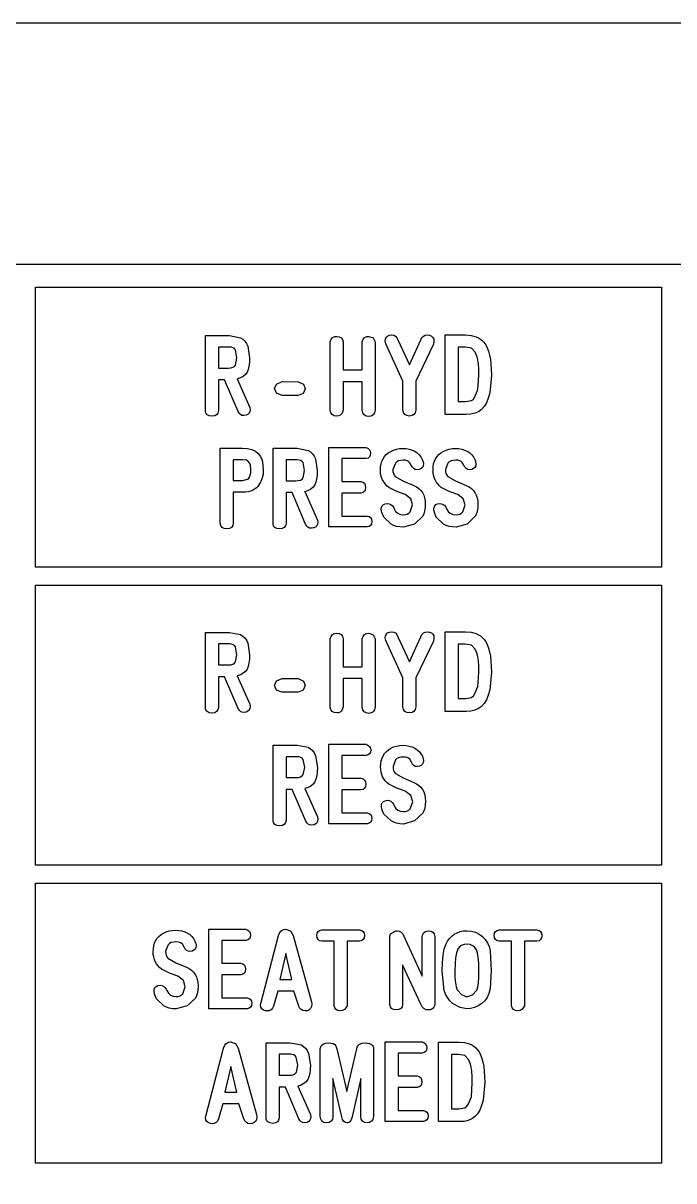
# Model space of a CAD drawing. Extents: x 80 to 225, y -79 to 78.
# Drawn here: x 152.49 to 177.49, y 33.92 to 78.38 of the extents above; entities that cross this region are included whole.
import ezdxf

# ---------------------------------------------------------------- set-up
doc = ezdxf.new("R2010")
doc.units = 0
doc.layers.add('LAYER_1', color=7, linetype='CONTINUOUS')

msp = doc.modelspace()

# ---------------------------------------------------------------- linework, layer by layer
at = {"layer": 'LAYER_1', "color": 250}
msp.add_lwpolyline([(223.9759, 78.3773), (80.9759, 78.3773)], dxfattribs=at)
for points in [[(101.9357, 69.1187), (203.0161, 69.1187), (203.0161, -69.3472), (101.9357, -69.3472), (101.9357, 69.1187)], [(152.9571, 68.2396), (177.016, 68.2396), (177.016, 57.4852), (152.9571, 57.4852), (152.9571, 68.2396)], [(152.9571, 56.7942), (177.016, 56.7942), (177.016, 46.04), (152.9571, 46.04), (152.9571, 56.7942)], [(152.9571, 45.3488), (177.016, 45.3488), (177.016, 34.5946), (152.9571, 34.5946), (152.9571, 45.3488)]]:
    msp.add_lwpolyline(points, close=True, dxfattribs=at)
at = {"layer": 'LAYER_1', "color": 7}
for points in [[(160.743, 63.4635), (160.2266, 64.6776), (159.9882, 64.6794), (159.9883, 63.501), (159.9658, 63.4062), (159.9182, 63.3386), (159.8456, 63.2981), (159.7479, 63.2846), (159.6343, 63.2982), (159.5536, 63.3387), (159.5256, 63.3691), (159.5058, 63.4062), (159.4943, 63.4502), (159.4911, 63.5009), (159.4912, 66.38), (160.4128, 66.38), (160.8413, 66.2979), (160.9278, 66.2419), (161.0033, 66.1689), (161.0677, 66.079), (161.121, 65.9718), (161.1877, 65.523), (161.1817, 65.3493), (161.1636, 65.1998), (161.1333, 65.0746), (161.0911, 64.9736), (161.0273, 64.8841), (160.9423, 64.8108), (160.8363, 64.7537), (160.7091, 64.713), (160.7073, 64.7189), (161.1954, 63.6236), (161.2062, 63.5396), (161.1972, 63.4625), (161.17, 63.4008), (161.1247, 63.3545), (161.0612, 63.3235), (160.9627, 63.3069), (160.8918, 63.3168), (160.8316, 63.3461), (160.782, 63.395), (160.743, 63.4635)], [(165.5118, 63.5174), (165.5118, 64.6052), (164.7814, 64.6052), (164.7814, 63.5174), (164.7457, 63.4054), (164.7095, 63.3557), (164.6633, 63.3197), (164.6071, 63.2978), (164.541, 63.2898), (164.4383, 63.3026), (164.3609, 63.3447), (164.3089, 63.416), (164.2823, 63.5167), (164.2823, 66.1358), (164.3179, 66.2418), (164.3558, 66.2876), (164.4043, 66.321), (164.4635, 66.3418), (164.5334, 66.3499), (164.628, 66.338), (164.7008, 66.2984), (164.7519, 66.231), (164.7813, 66.1358), (164.7814, 65.0595), (165.5118, 65.0595), (165.5118, 66.1358), (165.5511, 66.2418), (165.5901, 66.2876), (165.6384, 66.321), (165.696, 66.3418), (165.7628, 66.3499), (165.9281, 66.2914), (166.0088, 66.1358), (166.0089, 63.5174), (165.9848, 63.4097), (165.9364, 63.3328), (165.8636, 63.2867), (165.7666, 63.2713), (165.6607, 63.2868), (165.583, 63.3329), (165.5334, 63.4097), (165.5118, 63.5174)], [(167.5726, 64.6348), (167.5726, 63.5186), (167.5502, 63.4193), (167.5018, 63.3484), (167.4274, 63.3058), (167.3266, 63.2916), (167.2224, 63.3066), (167.1459, 63.3493), (167.0969, 63.42), (167.0755, 63.5186), (167.0755, 64.6348), (166.4177, 66.0652), (166.4011, 66.1714), (166.411, 66.2496), (166.4407, 66.3126), (166.4901, 66.3604), (166.5594, 66.3931), (166.6503, 66.4079), (166.7273, 66.3959), (166.7924, 66.3598), (166.8455, 66.2997), (166.8867, 66.2158), (167.333, 65.2547), (167.7646, 66.2158), (167.8086, 66.2998), (167.8639, 66.3598), (167.9305, 66.3959), (168.0087, 66.4079), (168.0996, 66.3931), (168.174, 66.3593), (168.227, 66.3098), (168.2587, 66.2446), (168.2693, 66.1637), (168.2484, 66.0441), (167.5726, 64.6348)], [(170.418, 64.1768), (170.3569, 63.9715), (170.2831, 63.7973), (170.1966, 63.6541), (170.0975, 63.5421), (169.9821, 63.4579), (169.8455, 63.3978), (169.688, 63.3617), (169.5095, 63.3496), (168.7049, 63.3497), (168.7049, 66.4039), (169.4798, 66.4039), (169.7043, 66.3864), (169.8973, 66.3338), (169.9821, 66.2943), (170.0589, 66.2461), (170.1279, 66.189), (170.1891, 66.1231), (170.2564, 66.0262), (170.3146, 65.9118), (170.3639, 65.7799), (170.4042, 65.6305), (170.4356, 65.4637), (170.4579, 65.2793), (170.4713, 65.0774), (170.4758, 64.858), (170.418, 64.1768)], [(160.6475, 65.8306), (160.6027, 65.877), (160.5502, 65.9102), (160.4901, 65.9301), (160.4224, 65.9368), (159.9883, 65.9369), (159.9883, 65.1319), (160.3608, 65.1319), (160.4604, 65.1392), (160.5418, 65.1609), (160.6048, 65.1971), (160.6493, 65.2476), (160.7014, 65.523), (160.6475, 65.8306)], [(169.9304, 65.5607), (169.8503, 65.7391), (169.7123, 65.8916), (169.4739, 65.931), (169.202, 65.931), (169.202, 63.845), (169.481, 63.845), (169.7085, 63.8829), (169.7829, 63.9394), (169.8464, 64.0309), (169.9615, 64.3069), (169.9971, 64.8357), (169.993, 65.0856), (169.9805, 65.2897), (169.9596, 65.4481), (169.9304, 65.5607)], [(162.4414, 64.0839), (162.2233, 64.1677), (162.147, 64.3482), (162.2195, 64.5199), (162.4413, 64.6126), (163.0504, 64.6071), (163.2531, 64.5153), (163.3186, 64.3405), (163.2499, 64.1619), (163.0503, 64.0838), (162.4414, 64.0839)], [(161.5468, 60.6475), (161.4976, 60.5815), (161.44, 60.5244), (161.3741, 60.476), (161.3, 60.4365), (161.2176, 60.4058), (161.127, 60.3839), (161.0282, 60.3708), (160.9212, 60.3664), (160.5596, 60.3665), (160.5596, 59.172), (160.5403, 59.0807), (160.4919, 59.0155), (160.4146, 58.9764), (160.3084, 58.9634), (160.2044, 58.9764), (160.1287, 59.0155), (160.0813, 59.0806), (160.0623, 59.1719), (160.0623, 62.0517), (160.8989, 62.0517), (161.0984, 62.0393), (161.2684, 62.002), (161.4089, 61.9399), (161.52, 61.8531), (161.6043, 61.7384), (161.6645, 61.5923), (161.7006, 61.4149), (161.7126, 61.206), (161.7023, 61.0588), (161.6712, 60.9167), (161.6193, 60.7796), (161.5468, 60.6475)], [(163.3407, 59.1352), (162.8246, 60.3493), (162.586, 60.3511), (162.5861, 59.1727), (162.5636, 59.0779), (162.516, 59.0103), (162.4434, 58.9698), (162.3457, 58.9563), (162.2321, 58.9699), (162.1513, 59.0104), (162.1233, 59.0408), (162.1036, 59.0779), (162.0921, 59.1219), (162.0889, 59.1726), (162.089, 62.0517), (163.0107, 62.0517), (163.4391, 61.9696), (163.5257, 61.9135), (163.6012, 61.8406), (163.6655, 61.7506), (163.7188, 61.6435), (163.7855, 61.1947), (163.7795, 61.021), (163.7613, 60.8715), (163.7311, 60.7463), (163.6889, 60.6453), (163.625, 60.5558), (163.5401, 60.4825), (163.4341, 60.4254), (163.3069, 60.3847), (163.305, 60.3906), (163.7932, 59.2953), (163.804, 59.2113), (163.795, 59.1342), (163.7678, 59.0725), (163.7225, 59.0262), (163.659, 58.9952), (163.5605, 58.9786), (163.4897, 58.9885), (163.4294, 59.0178), (163.3798, 59.0667), (163.3407, 59.1352)], [(164.2325, 59.0309), (164.2325, 62.0833), (165.6591, 62.0833), (165.7365, 62.0448), (165.7916, 61.9958), (165.8246, 61.9366), (165.8356, 61.8672), (165.8247, 61.7827), (165.7916, 61.719), (165.7364, 61.6764), (165.6589, 61.6548), (164.7296, 61.655), (164.7296, 60.7796), (165.4618, 60.7796), (165.5408, 60.7552), (165.5972, 60.708), (165.6311, 60.6379), (165.6424, 60.5449), (165.6311, 60.4598), (165.5972, 60.3959), (165.5407, 60.3534), (165.4618, 60.3326), (164.7296, 60.3327), (164.7296, 59.4478), (165.7015, 59.4478), (165.7791, 59.4285), (165.8345, 59.3877), (165.8677, 59.3252), (165.8788, 59.2411), (165.8678, 59.1562), (165.8346, 59.0928), (165.7793, 59.051), (165.7021, 59.0307), (164.2325, 59.0309)], [(167.8367, 59.4403), (167.5202, 59.1407), (167.1012, 59.0232), (166.9595, 59.0306), (166.8324, 59.0526), (166.7201, 59.0894), (166.6226, 59.1407), (166.3391, 59.4032), (166.2666, 59.5915), (166.2462, 59.7103), (166.2553, 59.7828), (166.2825, 59.8418), (166.3278, 59.8872), (166.3912, 59.9189), (166.4789, 59.934), (166.5464, 59.9249), (166.6077, 59.8973), (166.6627, 59.8512), (166.7116, 59.7865), (166.7357, 59.7236), (166.7982, 59.6249), (166.8796, 59.5544), (166.9798, 59.5121), (167.0987, 59.498), (167.1757, 59.5049), (167.2446, 59.5256), (167.3051, 59.56), (167.3574, 59.608), (167.449, 59.8763), (167.3784, 60.1147), (167.1623, 60.2787), (166.8381, 60.3955), (166.5329, 60.552), (166.4583, 60.6154), (166.3936, 60.6844), (166.3389, 60.7591), (166.2941, 60.8394), (166.2593, 60.9253), (166.2344, 61.0169), (166.2195, 61.114), (166.2145, 61.2168), (166.2207, 61.3382), (166.2392, 61.4505), (166.27, 61.5537), (166.3132, 61.6479), (166.3687, 61.733), (166.4365, 61.8091), (166.5167, 61.8761), (166.6092, 61.934), (166.7155, 61.9828), (166.8291, 62.0178), (166.95, 62.0388), (167.0784, 62.0458), (167.2019, 62.0389), (167.3188, 62.0182), (167.4291, 61.9838), (167.5329, 61.9358), (167.6234, 61.8761), (167.7015, 61.8043), (167.7669, 61.7206), (167.8196, 61.6249), (167.8439, 61.5693), (167.8456, 61.5614), (167.8424, 61.5691), (167.8513, 61.5429), (167.8647, 61.4533), (167.8548, 61.379), (167.8251, 61.3187), (167.7756, 61.2726), (167.7064, 61.241), (167.6244, 61.2264), (167.5538, 61.2372), (167.4926, 61.2693), (167.4408, 61.3228), (167.3987, 61.3975), (167.3358, 61.5112), (167.2942, 61.548), (167.2388, 61.5742), (167.1695, 61.59), (167.086, 61.5952), (166.9912, 61.5883), (166.9096, 61.5677), (166.8411, 61.5332), (166.7859, 61.4852), (166.6931, 61.2341), (166.6952, 61.1545), (166.7108, 61.0835), (166.74, 61.0211), (166.7828, 60.9676), (167.0784, 60.798), (167.4942, 60.6233), (167.5981, 60.5712), (167.6882, 60.5084), (167.7643, 60.4348), (167.8266, 60.3505), (167.875, 60.2555), (167.9096, 60.1498), (167.9303, 60.0333), (167.9372, 59.9062), (167.9309, 59.7615), (167.912, 59.6357), (167.8806, 59.5287), (167.8367, 59.4403)], [(169.8556, 59.4403), (169.5391, 59.1407), (169.1201, 59.0232), (168.9784, 59.0306), (168.8513, 59.0526), (168.739, 59.0894), (168.6415, 59.1407), (168.358, 59.4032), (168.2855, 59.5915), (168.2651, 59.7103), (168.2742, 59.7828), (168.3014, 59.8418), (168.3467, 59.8872), (168.4101, 59.9189), (168.4978, 59.934), (168.5653, 59.9249), (168.6266, 59.8973), (168.6816, 59.8512), (168.7305, 59.7865), (168.7546, 59.7236), (168.8171, 59.6249), (168.8985, 59.5544), (168.9987, 59.5121), (169.1176, 59.498), (169.1946, 59.5049), (169.2635, 59.5256), (169.324, 59.56), (169.3763, 59.608), (169.4679, 59.8763), (169.3973, 60.1147), (169.1812, 60.2787), (168.857, 60.3955), (168.5518, 60.552), (168.4772, 60.6154), (168.4125, 60.6844), (168.3578, 60.7591), (168.313, 60.8394), (168.2782, 60.9253), (168.2533, 61.0169), (168.2384, 61.114), (168.2334, 61.2168), (168.2396, 61.3382), (168.2581, 61.4505), (168.2889, 61.5537), (168.3321, 61.6479), (168.3876, 61.733), (168.4554, 61.8091), (168.5356, 61.8761), (168.6281, 61.934), (168.7343, 61.9828), (168.8479, 62.0178), (168.9689, 62.0388), (169.0973, 62.0458), (169.2208, 62.0389), (169.3377, 62.0182), (169.448, 61.9838), (169.5518, 61.9358), (169.6423, 61.8761), (169.7204, 61.8043), (169.7858, 61.7206), (169.8385, 61.6249), (169.8628, 61.5693), (169.8645, 61.5614), (169.8613, 61.5691), (169.8702, 61.5429), (169.8836, 61.4533), (169.8737, 61.379), (169.844, 61.3187), (169.7945, 61.2726), (169.7253, 61.241), (169.6433, 61.2264), (169.5727, 61.2372), (169.5115, 61.2693), (169.4597, 61.3228), (169.4176, 61.3975), (169.3547, 61.5112), (169.3131, 61.548), (169.2577, 61.5742), (169.1884, 61.59), (169.1049, 61.5952), (169.0101, 61.5883), (168.9285, 61.5677), (168.86, 61.5332), (168.8048, 61.4852), (168.712, 61.2341), (168.7141, 61.1545), (168.7297, 61.0835), (168.7589, 61.0211), (168.8017, 60.9676), (169.0973, 60.798), (169.5131, 60.6233), (169.617, 60.5712), (169.707, 60.5084), (169.7831, 60.4348), (169.8454, 60.3505), (169.8938, 60.2555), (169.9284, 60.1498), (169.9492, 60.0333), (169.9561, 59.9062), (169.9498, 59.7615), (169.9309, 59.6357), (169.8995, 59.5287), (169.8556, 59.4403)], [(161.2174, 61.3999), (161.1945, 61.4664), (161.1609, 61.5205), (161.1167, 61.5624), (161.0623, 61.5919), (160.9173, 61.6066), (160.5596, 61.6066), (160.5596, 60.8097), (160.9251, 60.8097), (161.1424, 60.8749), (161.1833, 60.9409), (161.2125, 61.018), (161.23, 61.1063), (161.2358, 61.206), (161.2174, 61.3999)], [(163.2453, 61.5023), (163.2004, 61.5487), (163.1479, 61.5819), (163.0879, 61.6018), (163.0202, 61.6085), (162.5861, 61.6086), (162.5861, 60.8037), (162.9585, 60.8037), (163.0582, 60.8109), (163.1396, 60.8327), (163.2026, 60.8688), (163.2471, 60.9193), (163.2992, 61.1947), (163.2453, 61.5023)], [(160.743, 52.0635), (160.2266, 53.2778), (159.9882, 53.2794), (159.9883, 52.101), (159.9658, 52.0063), (159.9182, 51.9387), (159.8456, 51.8982), (159.7479, 51.8847), (159.6343, 51.8982), (159.5536, 51.9387), (159.5256, 51.9691), (159.5058, 52.0063), (159.4943, 52.0503), (159.4911, 52.101), (159.4912, 54.9802), (160.4128, 54.9802), (160.8413, 54.898), (160.9278, 54.842), (161.0033, 54.769), (161.0677, 54.679), (161.121, 54.5718), (161.1877, 54.123), (161.1817, 53.9493), (161.1636, 53.7999), (161.1333, 53.6746), (161.0911, 53.5737), (161.0273, 53.4842), (160.9423, 53.4109), (160.8363, 53.3538), (160.7091, 53.3131), (160.7073, 53.319), (161.1954, 52.2237), (161.2062, 52.1397), (161.1972, 52.0626), (161.17, 52.0009), (161.1247, 51.9546), (161.0612, 51.9235), (160.9627, 51.907), (160.8918, 51.9168), (160.8316, 51.9461), (160.782, 51.995), (160.743, 52.0635)], [(165.5118, 52.1176), (165.5118, 53.2053), (164.7814, 53.2053), (164.7814, 52.1176), (164.7457, 52.0056), (164.7095, 51.9559), (164.6633, 51.9199), (164.6071, 51.8979), (164.541, 51.8899), (164.4383, 51.9027), (164.3609, 51.9448), (164.3089, 52.0162), (164.2823, 52.1169), (164.2823, 54.7361), (164.3179, 54.8419), (164.3558, 54.8877), (164.4043, 54.9211), (164.4635, 54.9419), (164.5334, 54.9501), (164.628, 54.9382), (164.7008, 54.8985), (164.7519, 54.8311), (164.7813, 54.7359), (164.7814, 53.6597), (165.5118, 53.6597), (165.5118, 54.7361), (165.5511, 54.8419), (165.5901, 54.8877), (165.6384, 54.9211), (165.696, 54.9419), (165.7628, 54.9501), (165.9281, 54.8915), (166.0088, 54.7359), (166.0089, 52.1176), (165.9848, 52.0099), (165.9364, 51.933), (165.8636, 51.8868), (165.7666, 51.8714), (165.6607, 51.8868), (165.583, 51.933), (165.5334, 52.0099), (165.5118, 52.1176)], [(167.5726, 53.2351), (167.5726, 52.1188), (167.5502, 52.0195), (167.5018, 51.9486), (167.4274, 51.906), (167.3266, 51.8918), (167.2224, 51.9068), (167.1459, 51.9495), (167.0969, 52.0202), (167.0755, 52.1187), (167.0755, 53.2351), (166.4177, 54.6653), (166.4011, 54.7714), (166.411, 54.8496), (166.4407, 54.9126), (166.4901, 54.9605), (166.5594, 54.9932), (166.6503, 55.008), (166.7273, 54.996), (166.7924, 54.9599), (166.8455, 54.8998), (166.8867, 54.8159), (167.333, 53.8548), (167.7646, 54.8159), (167.8086, 54.8999), (167.8639, 54.96), (167.9305, 54.996), (168.0087, 55.008), (168.0996, 54.9932), (168.174, 54.9593), (168.227, 54.9098), (168.2587, 54.8446), (168.2693, 54.7638), (168.2484, 54.6442), (167.5726, 53.2351)], [(170.418, 52.7766), (170.3569, 52.5714), (170.2831, 52.3972), (170.1966, 52.2542), (170.0975, 52.1423), (169.9821, 52.058), (169.8455, 51.9979), (169.688, 51.9617), (169.5095, 51.9497), (168.7049, 51.9498), (168.7049, 55.0041), (169.4798, 55.0041), (169.7043, 54.9866), (169.8973, 54.934), (169.9821, 54.8945), (170.0589, 54.8462), (170.1279, 54.7891), (170.1891, 54.7232), (170.2564, 54.6263), (170.3146, 54.5119), (170.3639, 54.38), (170.4042, 54.2306), (170.4356, 54.0638), (170.4579, 53.8794), (170.4713, 53.6776), (170.4758, 53.4582), (170.418, 52.7766)], [(160.6475, 54.4308), (160.6027, 54.4771), (160.5502, 54.5103), (160.4901, 54.5302), (160.4224, 54.5369), (159.9883, 54.5371), (159.9883, 53.7322), (160.3608, 53.7322), (160.4604, 53.7394), (160.5418, 53.7612), (160.6048, 53.7973), (160.6493, 53.8477), (160.7014, 54.123), (160.6475, 54.4308)], [(169.9304, 54.1605), (169.8503, 54.3392), (169.7123, 54.4918), (169.4739, 54.5311), (169.202, 54.5312), (169.202, 52.4448), (169.481, 52.4448), (169.7085, 52.4829), (169.7829, 52.5396), (169.8464, 52.631), (169.9615, 52.9069), (169.9971, 53.4358), (169.993, 53.6858), (169.9805, 53.8898), (169.9596, 54.0481), (169.9304, 54.1605)], [(162.4414, 52.684), (162.2233, 52.7677), (162.147, 52.9483), (162.2195, 53.12), (162.4413, 53.2127), (163.0504, 53.2071), (163.2531, 53.1154), (163.3186, 52.9406), (163.2499, 52.7621), (163.0503, 52.6839), (162.4414, 52.684)], [(164.2363, 47.6309), (164.2363, 50.6836), (165.6628, 50.6836), (165.7402, 50.645), (165.7954, 50.596), (165.8284, 50.5366), (165.8394, 50.4672), (165.8284, 50.3828), (165.7954, 50.3191), (165.7402, 50.2765), (165.6627, 50.2549), (164.7334, 50.2552), (164.7334, 49.3798), (165.4658, 49.3798), (165.5446, 49.3554), (165.601, 49.3082), (165.6349, 49.238), (165.6462, 49.1451), (165.635, 49.0599), (165.6011, 48.996), (165.5446, 48.9536), (165.4656, 48.9328), (164.7334, 48.9329), (164.7334, 48.048), (165.7053, 48.048), (165.7829, 48.0286), (165.8383, 47.9877), (165.8715, 47.9253), (165.8826, 47.8412), (165.8716, 47.7563), (165.8384, 47.693), (165.7831, 47.6511), (165.7059, 47.6308), (164.2363, 47.6309)], [(163.3445, 47.7352), (162.8284, 48.9495), (162.5898, 48.9511), (162.5898, 47.7727), (162.5673, 47.678), (162.5198, 47.6104), (162.4472, 47.5699), (162.3495, 47.5564), (162.2359, 47.5699), (162.1551, 47.6104), (162.1271, 47.6408), (162.1074, 47.678), (162.0959, 47.722), (162.0927, 47.7727), (162.0927, 50.6519), (163.0145, 50.6519), (163.4429, 50.5697), (163.5295, 50.5137), (163.605, 50.4407), (163.6693, 50.3507), (163.7226, 50.2435), (163.7893, 49.7947), (163.7833, 49.621), (163.7651, 49.4716), (163.7349, 49.3463), (163.6927, 49.2454), (163.6289, 49.1559), (163.544, 49.0826), (163.4379, 49.0255), (163.3107, 48.9848), (163.309, 48.9907), (163.797, 47.8954), (163.8078, 47.8114), (163.7987, 47.7343), (163.7716, 47.6726), (163.7263, 47.6263), (163.6628, 47.5952), (163.5643, 47.5787), (163.4935, 47.5885), (163.4332, 47.6178), (163.3836, 47.6667), (163.3445, 47.7352)], [(167.8407, 48.0403), (167.524, 47.7408), (167.105, 47.6233), (166.9632, 47.6308), (166.8362, 47.6528), (166.7239, 47.6895), (166.6264, 47.7408), (166.3429, 48.0033), (166.2704, 48.1915), (166.25, 48.3105), (166.2591, 48.383), (166.2863, 48.4419), (166.3316, 48.4873), (166.395, 48.519), (166.4827, 48.5342), (166.5502, 48.525), (166.6114, 48.4974), (166.6665, 48.4513), (166.7154, 48.3867), (166.7395, 48.3238), (166.802, 48.225), (166.8834, 48.1545), (166.9836, 48.1122), (167.1025, 48.0981), (167.1795, 48.1051), (167.2483, 48.1257), (167.3089, 48.1601), (167.3612, 48.2081), (167.4528, 48.4763), (167.3822, 48.7147), (167.1661, 48.8788), (166.8419, 48.9957), (166.5367, 49.1521), (166.4621, 49.2155), (166.3974, 49.2846), (166.3427, 49.3593), (166.2979, 49.4395), (166.2631, 49.5254), (166.2382, 49.617), (166.2233, 49.7141), (166.2183, 49.8169), (166.2245, 49.9383), (166.243, 50.0506), (166.2739, 50.1538), (166.317, 50.248), (166.3725, 50.3331), (166.4403, 50.4091), (166.5205, 50.4761), (166.613, 50.5341), (166.7193, 50.583), (166.8329, 50.618), (166.9538, 50.639), (167.0822, 50.646), (167.2057, 50.6391), (167.3225, 50.6185), (167.4328, 50.584), (167.5367, 50.536), (167.6273, 50.4762), (167.7054, 50.4044), (167.7707, 50.3207), (167.8234, 50.2251), (167.8476, 50.1693), (167.8494, 50.1616), (167.8462, 50.1691), (167.8551, 50.143), (167.8685, 50.0534), (167.8587, 49.9789), (167.829, 49.9187), (167.7795, 49.8727), (167.7102, 49.8411), (167.6282, 49.8266), (167.5576, 49.8373), (167.4963, 49.8694), (167.4446, 49.9228), (167.4025, 49.9976), (167.3396, 50.1114), (167.298, 50.1482), (167.2426, 50.1744), (167.1733, 50.1901), (167.0898, 50.1953), (166.995, 50.1884), (166.9134, 50.1678), (166.8449, 50.1333), (166.7897, 50.0853), (166.6969, 49.8341), (166.699, 49.7546), (166.7146, 49.6836), (166.7438, 49.6213), (166.7866, 49.5678), (167.0822, 49.398), (167.498, 49.2232), (167.6019, 49.1712), (167.692, 49.1084), (167.7681, 49.0349), (167.8304, 48.9506), (167.8788, 48.8556), (167.9134, 48.7499), (167.9341, 48.6334), (167.941, 48.5063), (167.9347, 48.3617), (167.9159, 48.2358), (167.8845, 48.1287), (167.8407, 48.0403)], [(163.249, 50.1025), (163.2043, 50.1488), (163.1518, 50.182), (163.0917, 50.2019), (163.024, 50.2086), (162.5898, 50.2087), (162.5898, 49.4039), (162.9623, 49.4039), (163.062, 49.4111), (163.1434, 49.4329), (163.2064, 49.469), (163.2509, 49.5194), (163.303, 49.7947), (163.249, 50.1025)], [(159.6208, 40.5314), (159.6208, 43.5841), (161.0474, 43.5841), (161.1249, 43.5455), (161.18, 43.4965), (161.213, 43.4372), (161.224, 43.3678), (161.2131, 43.2834), (161.1801, 43.2197), (161.1248, 43.1771), (161.0473, 43.1555), (160.1179, 43.1556), (160.1179, 42.2804), (160.8503, 42.2804), (160.9293, 42.2559), (160.9857, 42.2087), (161.0195, 42.1386), (161.0308, 42.0457), (161.0195, 41.9605), (160.9856, 41.8967), (160.9291, 41.8542), (160.8502, 41.8334), (160.1179, 41.8335), (160.1179, 40.9487), (161.09, 40.9487), (161.1675, 40.9293), (161.2229, 40.8884), (161.2561, 40.8259), (161.2672, 40.7419), (161.2561, 40.657), (161.223, 40.5936), (161.1677, 40.5517), (161.0905, 40.5314), (159.6208, 40.5314)], [(163.0631, 40.6625), (162.8883, 41.2053), (162.2755, 41.2053), (162.1076, 40.6262), (162.0652, 40.5465), (162.0104, 40.4894), (161.9431, 40.4551), (161.8635, 40.4437), (161.8044, 40.4494), (161.7189, 40.4785), (161.6577, 40.5264), (161.6209, 40.593), (161.6086, 40.6784), (161.6143, 40.7304), (162.2959, 43.3437), (162.3479, 43.4607), (162.3919, 43.5134), (162.4438, 43.5514), (162.5037, 43.5749), (162.5716, 43.5841), (162.7585, 43.5179), (162.8545, 43.3437), (163.5622, 40.7992), (163.5773, 40.6967), (163.5663, 40.6097), (163.533, 40.5404), (163.4776, 40.4889), (163.3999, 40.4552), (163.3198, 40.4437), (163.2376, 40.4574), (163.1673, 40.4985), (163.1092, 40.5669), (163.0631, 40.6625)], [(159.1055, 40.9409), (158.7888, 40.6415), (158.3698, 40.5238), (158.228, 40.5313), (158.101, 40.5534), (157.9887, 40.5901), (157.8912, 40.6415), (157.6077, 40.904), (157.5352, 41.0921), (157.5148, 41.2111), (157.5239, 41.2836), (157.5511, 41.3426), (157.5964, 41.3879), (157.6598, 41.4196), (157.7475, 41.4348), (157.815, 41.4256), (157.8762, 41.398), (157.9313, 41.3519), (157.9802, 41.2873), (158.0043, 41.2244), (158.0668, 41.1256), (158.1482, 41.0551), (158.2484, 41.0128), (158.3673, 40.9987), (158.4443, 41.0057), (158.5131, 41.0264), (158.5737, 41.0607), (158.626, 41.1086), (158.7176, 41.3769), (158.647, 41.6153), (158.4309, 41.7793), (158.1067, 41.8963), (157.8015, 42.0526), (157.7269, 42.116), (157.6623, 42.1851), (157.6075, 42.2598), (157.5628, 42.3401), (157.5279, 42.426), (157.503, 42.5176), (157.4881, 42.6148), (157.4831, 42.7176), (157.4893, 42.839), (157.5078, 42.9513), (157.5386, 43.0545), (157.5818, 43.1486), (157.6373, 43.2337), (157.7051, 43.3098), (157.7853, 43.3767), (157.8778, 43.4347), (157.9841, 43.4836), (158.0977, 43.5186), (158.2186, 43.5396), (158.347, 43.5466), (158.4705, 43.5397), (158.5873, 43.519), (158.6976, 43.4846), (158.8015, 43.4366), (158.8921, 43.3767), (158.9701, 43.305), (159.0355, 43.2213), (159.0882, 43.1257), (159.1124, 43.07), (159.1142, 43.0622), (159.111, 43.0697), (159.1199, 43.0436), (159.1333, 42.9541), (159.1234, 42.8796), (159.0938, 42.8193), (159.0443, 42.7733), (158.975, 42.7418), (158.893, 42.7272), (158.8224, 42.7379), (158.7611, 42.77), (158.7094, 42.8234), (158.6673, 42.8981), (158.6044, 43.012), (158.5629, 43.0487), (158.5075, 43.0749), (158.4381, 43.0906), (158.3546, 43.0958), (158.2597, 43.0889), (158.1781, 43.0682), (158.1097, 43.0338), (158.0545, 42.9858), (157.9617, 42.7347), (157.9638, 42.6552), (157.9794, 42.5842), (158.0086, 42.5219), (158.0514, 42.4684), (158.347, 42.2986), (158.7628, 42.1239), (158.8667, 42.0718), (158.9567, 42.009), (159.0329, 41.9355), (159.0952, 41.8512), (159.1436, 41.7562), (159.1782, 41.6505), (159.1989, 41.5341), (159.2058, 41.4069), (159.1995, 41.2623), (159.1807, 41.1364), (159.1493, 41.0293), (159.1055, 40.9409)], [(164.93, 43.1208), (164.93, 40.6434), (164.885, 40.559), (164.8281, 40.4991), (164.7594, 40.4638), (164.6789, 40.4533), (164.5803, 40.468), (164.5064, 40.5044), (164.4572, 40.5628), (164.4329, 40.6433), (164.4329, 43.1208), (163.96, 43.1208), (163.8761, 43.1426), (163.8161, 43.1881), (163.78, 43.2571), (163.768, 43.3495), (163.7801, 43.431), (163.8162, 43.4933), (163.8761, 43.5363), (163.96, 43.5599), (165.4051, 43.5599), (165.4905, 43.5372), (165.5517, 43.4932), (165.5884, 43.4281), (165.6007, 43.3418), (165.5884, 43.2523), (165.5517, 43.1855), (165.4905, 43.1416), (165.4049, 43.1206), (164.93, 43.1208)], [(167.7607, 40.7026), (167.0608, 42.2205), (167.0608, 40.6918), (167.0436, 40.5995), (166.9975, 40.5341), (166.9225, 40.4959), (166.8186, 40.485), (166.7174, 40.5001), (166.6427, 40.5396), (166.5944, 40.6036), (166.5726, 40.6923), (166.5727, 43.3133), (166.5987, 43.4047), (166.8034, 43.5166), (166.8466, 43.5204), (166.9357, 43.508), (167.0094, 43.4705), (167.0678, 43.4081), (167.111, 43.3208), (167.8187, 41.7827), (167.8187, 43.3103), (167.8541, 43.4143), (167.8916, 43.46), (167.9391, 43.4929), (167.9968, 43.513), (168.0646, 43.5204), (168.1572, 43.5081), (168.2281, 43.4689), (168.2773, 43.4029), (168.3048, 43.3101), (168.3048, 40.6918), (168.2711, 40.5931), (168.2358, 40.5479), (168.1908, 40.5148), (168.1362, 40.4939), (168.0722, 40.485), (167.9666, 40.4937), (167.8796, 40.5328), (167.8109, 40.6024), (167.7607, 40.7026)], [(170.1108, 40.7326), (169.9663, 40.6404), (169.8225, 40.5745), (169.6795, 40.5351), (169.5374, 40.5219), (169.2787, 40.574), (168.9844, 40.7323), (168.8786, 40.8378), (168.7899, 40.9568), (168.7184, 41.0893), (168.664, 41.2352), (168.582, 41.9694), (168.5923, 42.3078), (168.6193, 42.5916), (168.6631, 42.8207), (168.7237, 42.9953), (168.79, 43.1194), (168.8664, 43.2269), (168.9528, 43.3178), (169.0493, 43.3922), (169.1558, 43.45), (169.2723, 43.4913), (169.3989, 43.5161), (169.5355, 43.5243), (169.7062, 43.5105), (169.8625, 43.469), (170.0044, 43.3996), (170.1318, 43.3024), (170.2368, 43.189), (170.3211, 43.0605), (170.3846, 42.917), (170.4274, 42.7588), (170.4687, 41.9917), (170.4293, 41.3057), (170.3815, 41.1212), (170.3125, 40.9642), (170.2222, 40.8347), (170.1108, 40.7326)], [(171.7465, 43.1208), (171.7465, 40.6434), (171.7014, 40.559), (171.6445, 40.4991), (171.5758, 40.4638), (171.4953, 40.4533), (171.3967, 40.468), (171.3228, 40.5044), (171.2736, 40.5628), (171.2493, 40.6433), (171.2494, 43.1208), (170.7766, 43.1208), (170.6927, 43.1426), (170.6326, 43.1881), (170.5965, 43.2571), (170.5844, 43.3495), (170.5965, 43.431), (170.6325, 43.4933), (170.6925, 43.5363), (170.7764, 43.5599), (172.2214, 43.5599), (172.307, 43.5372), (172.3682, 43.4932), (172.4049, 43.4281), (172.4171, 43.3418), (172.4049, 43.2523), (172.3681, 43.1855), (172.3069, 43.1416), (172.2213, 43.1206), (171.7465, 43.1208)], [(169.9042, 42.7884), (169.8393, 42.8825), (169.7578, 42.9508), (169.6597, 42.9932), (169.545, 43.0099), (169.4292, 43.0005), (169.3314, 42.9643), (169.2516, 42.9015), (169.1897, 42.8122), (169.1384, 42.6739), (169.1017, 42.4872), (169.0795, 42.2521), (169.0721, 41.9688), (169.078, 41.7255), (169.0954, 41.5245), (169.1244, 41.3659), (169.1649, 41.2498), (169.3264, 41.0731), (169.5336, 40.991), (169.7536, 41.0673), (169.9195, 41.2427), (169.9571, 41.3586), (169.9829, 41.5223), (169.9968, 41.7337), (169.9989, 41.993), (169.9905, 42.2783), (169.9718, 42.5059), (169.9431, 42.676), (169.9042, 42.7884)], [(162.5755, 42.6464), (162.3442, 41.6581), (162.8121, 41.6581), (162.5755, 42.6464)], [(160.9511, 36.3344), (160.7763, 36.877), (160.1635, 36.877), (159.9957, 36.2981), (159.9533, 36.2183), (159.8984, 36.1612), (159.8311, 36.1269), (159.7515, 36.1155), (159.6924, 36.1211), (159.6069, 36.1502), (159.5457, 36.1981), (159.5089, 36.2647), (159.4966, 36.3501), (159.5023, 36.4021), (160.184, 39.0157), (160.2359, 39.1324), (160.2799, 39.1851), (160.3318, 39.2231), (160.3917, 39.2466), (160.4596, 39.2558), (160.6465, 39.1896), (160.7425, 39.0154), (161.45, 36.4709), (161.4653, 36.3684), (161.4543, 36.2814), (161.421, 36.2121), (161.3656, 36.1606), (161.2879, 36.1269), (161.2078, 36.1155), (161.1256, 36.1292), (161.0553, 36.1703), (160.9972, 36.2387), (160.9511, 36.3344)], [(163.0774, 36.3076), (162.5613, 37.5215), (162.3228, 37.5234), (162.3229, 36.3451), (162.3004, 36.2504), (162.2528, 36.1828), (162.1802, 36.1423), (162.0825, 36.1288), (161.9688, 36.1423), (161.8881, 36.1828), (161.8601, 36.2132), (161.8404, 36.2503), (161.8289, 36.2942), (161.8257, 36.3449), (161.8258, 39.2239), (162.7474, 39.2239), (163.1759, 39.1419), (163.2625, 39.086), (163.338, 39.0131), (163.4023, 38.923), (163.4556, 38.8158), (163.5223, 38.367), (163.5163, 38.1933), (163.4982, 38.0438), (163.4679, 37.9186), (163.4257, 37.8178), (163.3619, 37.7281), (163.2769, 37.6548), (163.1709, 37.5978), (163.0437, 37.5572), (163.0419, 37.5628), (163.53, 36.4676), (163.5408, 36.3836), (163.5318, 36.3066), (163.5046, 36.245), (163.4593, 36.1986), (163.3958, 36.1675), (163.2973, 36.1511), (163.2264, 36.1609), (163.1662, 36.1902), (163.1165, 36.2391), (163.0774, 36.3076)], [(165.4575, 36.3895), (165.4575, 37.8534), (165.1263, 36.3779), (165.0868, 36.263), (165.0551, 36.2112), (165.0191, 36.1741), (164.9788, 36.1515), (164.9342, 36.1434), (164.865, 36.1559), (164.8076, 36.1992), (164.7624, 36.2731), (164.7295, 36.3779), (164.3889, 37.8528), (164.3889, 36.3895), (164.3695, 36.2822), (164.3226, 36.2064), (164.2483, 36.162), (164.1466, 36.1492), (164.0411, 36.1663), (163.965, 36.2121), (163.9181, 36.2864), (163.9006, 36.3894), (163.9007, 38.9894), (163.9343, 39.0994), (163.9783, 39.1486), (164.0379, 39.1848), (164.113, 39.208), (164.2038, 39.2183), (164.3077, 39.2142), (164.3926, 39.1945), (164.4584, 39.1591), (164.5051, 39.1083), (164.535, 38.9887), (164.9266, 37.3563), (165.3124, 38.9964), (165.3229, 39.0512), (165.3424, 39.0982), (165.3708, 39.1376), (165.4082, 39.1693), (165.5099, 39.2093), (165.6474, 39.2183), (165.7788, 39.1998), (165.8726, 39.1557), (165.9054, 39.1241), (165.9288, 39.086), (165.9428, 39.0415), (165.9475, 38.9906), (165.9476, 36.3895), (165.9211, 36.2822), (165.8713, 36.2064), (165.7981, 36.162), (165.7015, 36.1492), (165.5997, 36.1663), (165.5251, 36.2121), (165.4777, 36.2865), (165.4575, 36.3895)], [(166.3957, 36.2031), (166.3957, 39.256), (167.8222, 39.256), (167.8997, 39.2172), (167.9549, 39.1682), (167.9878, 39.1089), (167.9988, 39.0395), (167.9878, 38.9551), (167.9548, 38.8915), (167.8996, 38.8488), (167.8221, 38.8272), (166.8928, 38.8273), (166.8928, 37.952), (167.6252, 37.952), (167.704, 37.9277), (167.7604, 37.8805), (167.7943, 37.8104), (167.8056, 37.7174), (167.7944, 37.6322), (167.7605, 37.5684), (167.704, 37.5259), (167.625, 37.5051), (166.8928, 37.5052), (166.8928, 36.6203), (167.8647, 36.6203), (167.9423, 36.6009), (167.9977, 36.56), (168.0309, 36.4976), (168.042, 36.4136), (168.031, 36.3287), (167.9978, 36.2653), (167.9425, 36.2234), (167.8653, 36.2031), (166.3957, 36.2031)], [(170.162, 37.0208), (170.1009, 36.8155), (170.0271, 36.6413), (169.9407, 36.4982), (169.8416, 36.3863), (169.7262, 36.3021), (169.5896, 36.2418), (169.432, 36.2057), (169.2536, 36.1936), (168.4489, 36.1936), (168.4489, 39.2481), (169.224, 39.2481), (169.4485, 39.2306), (169.6415, 39.1779), (169.7262, 39.1384), (169.8031, 39.0901), (169.8721, 39.033), (169.9332, 38.9671), (170.0004, 38.8702), (170.0587, 38.7559), (170.108, 38.624), (170.1483, 38.4746), (170.1796, 38.3078), (170.202, 38.1234), (170.2154, 37.9216), (170.2199, 37.7022), (170.162, 37.0208)], [(162.9821, 38.6749), (162.9373, 38.7212), (162.8848, 38.7543), (162.8247, 38.7742), (162.757, 38.7808), (162.3229, 38.7808), (162.3229, 37.9763), (162.6954, 37.9763), (162.7951, 37.9835), (162.8764, 38.0052), (162.9394, 38.0413), (162.9839, 38.0918), (163.036, 38.367), (162.9821, 38.6749)], [(169.6746, 38.4046), (169.5944, 38.5831), (169.4564, 38.7358), (169.218, 38.7752), (168.9462, 38.7753), (168.9462, 36.6889), (169.2252, 36.6889), (169.4526, 36.7269), (169.527, 36.7836), (169.5905, 36.875), (169.7056, 37.1509), (169.7412, 37.6799), (169.7371, 37.9297), (169.7246, 38.1338), (169.7037, 38.2921), (169.6746, 38.4046)], [(160.4636, 38.3181), (160.2322, 37.3297), (160.6999, 37.3297), (160.4636, 38.3181)]]:
    msp.add_lwpolyline(points, close=True, dxfattribs=at)

doc.saveas('drawing.dxf')
